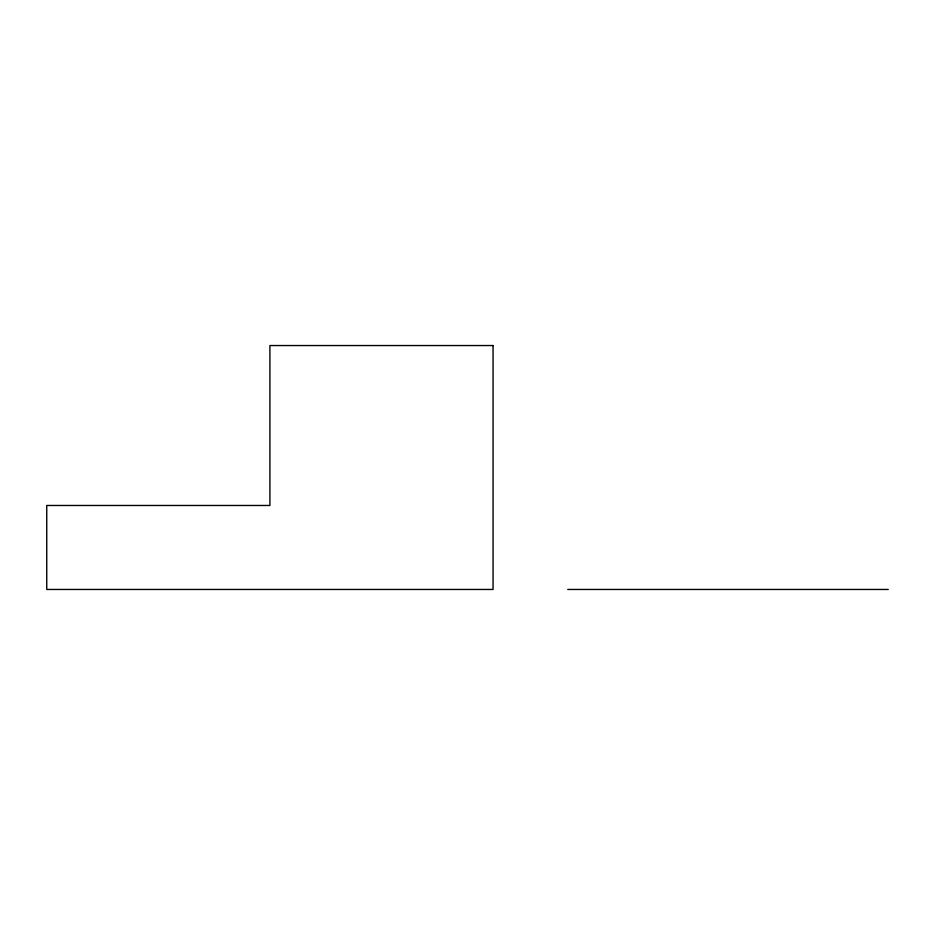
<?xml version="1.0" encoding="UTF-8"?>
<svg xmlns="http://www.w3.org/2000/svg" width="935" height="935" viewBox="0 0 935 935"><rect width="100%" height="100%" fill="white"/><g stroke="black" fill="none" stroke-linecap="round" stroke-linejoin="round"><path stroke-width="1.4" d="M567.755 589.459L888.25 589.459M493.061 345.541L269.911 345.541L269.911 505.473L46.75 505.473L46.75 589.459L493.061 589.459L493.061 345.541"/></g></svg>
